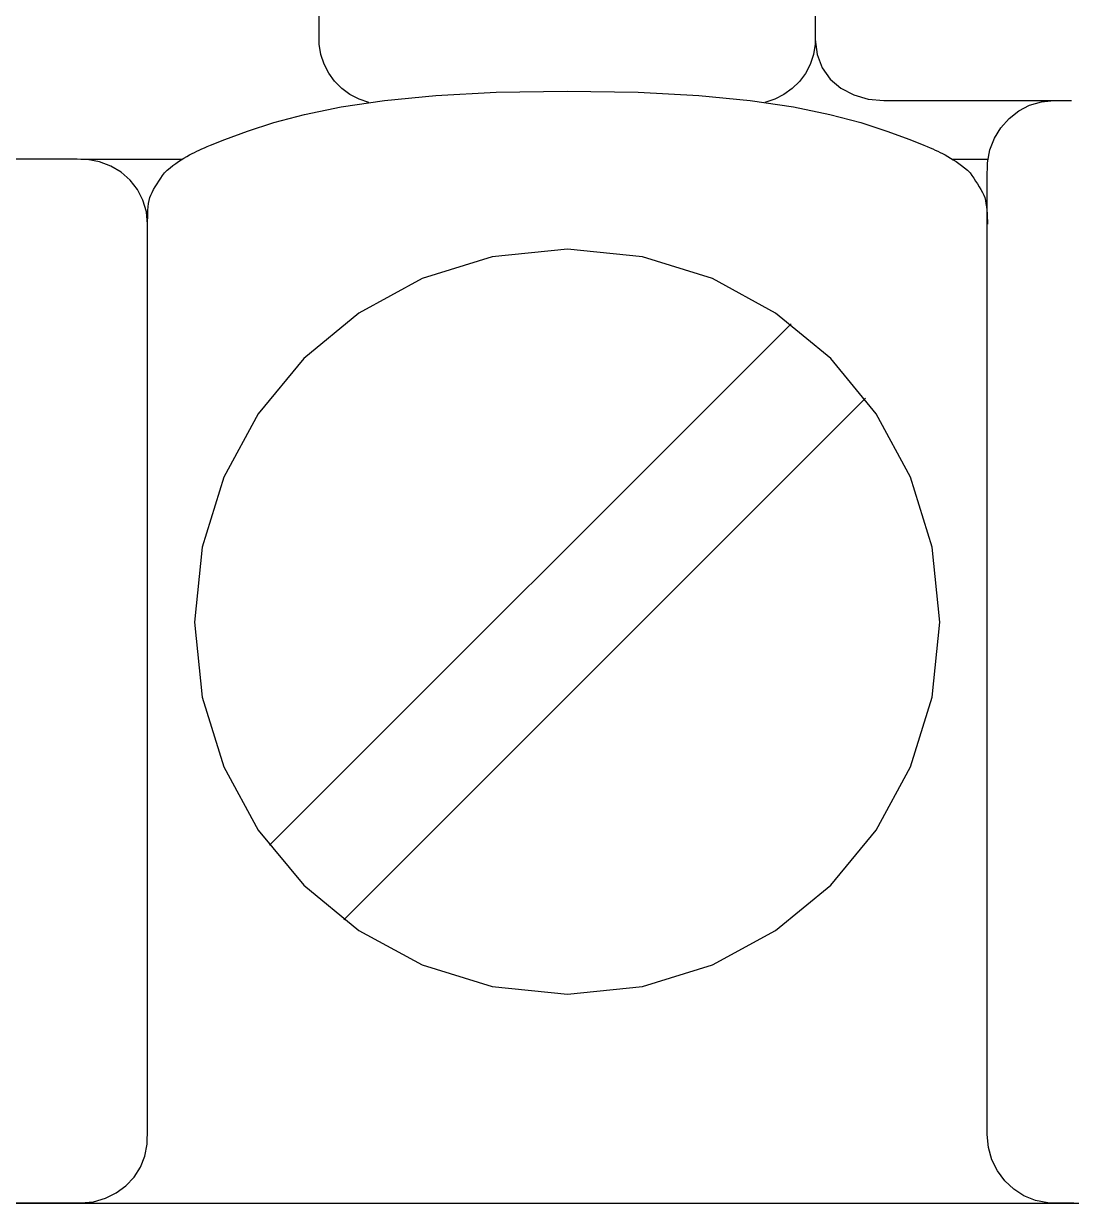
# Model space of a CAD drawing. Extents: x 1 to 47.7, y 0.2 to 35.
# Drawn here: x 31.127 to 31.597, y 10.971 to 11.501 of the extents above; entities that cross this region are included whole.
import ezdxf

# ---------------------------------------------------------------- set-up
doc = ezdxf.new("R2010")
doc.units = 0
doc.header["$MEASUREMENT"] = 0
for name, color, linetype in [('5_1___24__TARGET_LEDS___12', 7, 'CONTINUOUS'), ('6_1__EMPTY_IO_BOARD_POSITI', 7, 'CONTINUOUS'), ('6_2___8__INDEPENDENT_INPUT', 7, 'CONTINUOUS'), ('6_3___8__OPTOISO_INDEPENDE', 7, 'CONTINUOUS'), ('6_4___24__OPTOISO_INDEPEND', 7, 'CONTINUOUS'), ('6_5___8__INDEPENDENT_INPUT', 7, 'CONTINUOUS'), ('6_6___8__INDEPENDENT_INPUT', 7, 'CONTINUOUS'), ('6_7___8__OPTOISO_INDEPENDE', 7, 'CONTINUOUS'), ('6_8___8__OPTOISO_INDEPENDE', 7, 'CONTINUOUS')]:
    doc.layers.add(name, color=color, linetype=linetype)

msp = doc.modelspace()

# ---------------------------------------------------------------- linework, layer by layer
at = {"layer": '5_1___24__TARGET_LEDS___12'}
for points in [[(31.28195, 11.46545), (31.27751, 11.46695), (31.27342, 11.46907), (31.26974, 11.47175), (31.26653, 11.47495), (31.26385, 11.47859), (31.26176, 11.48262), (31.26032, 11.48699), (31.2596, 11.49163), (31.25953, 11.49912), (31.25953, 11.53136)], [(31.48238, 11.53136), (31.48238, 11.49912), (31.4823, 11.49161), (31.48158, 11.48695), (31.48013, 11.48257), (31.47802, 11.47853), (31.47531, 11.47488), (31.47206, 11.4717), (31.46834, 11.46902), (31.46421, 11.46692), (31.45973, 11.46545)], [(31.48238, 11.4937), (31.48319, 11.48694), (31.48552, 11.48099), (31.48916, 11.47593), (31.49394, 11.47186), (31.49967, 11.46884), (31.50617, 11.46697), (31.51325, 11.46633), (31.51749, 11.46633), (31.52841, 11.46633), (31.54334, 11.46633), (31.55961, 11.46633), (31.57454, 11.46633), (31.58546, 11.46633), (31.58969, 11.46633)], [(31.18253, 11.41079), (31.18254, 11.41229), (31.18256, 11.41385), (31.18261, 11.41546), (31.18269, 11.41706), (31.18281, 11.41862), (31.18298, 11.4201), (31.18321, 11.42147), (31.1835, 11.4227), (31.18392, 11.42384), (31.18452, 11.42508), (31.18521, 11.42634), (31.18596, 11.4276), (31.18677, 11.42887), (31.18761, 11.43014), (31.18845, 11.43141), (31.18928, 11.43267), (31.19007, 11.43392), (31.1913, 11.43508), (31.19261, 11.43614), (31.19389, 11.43713), (31.19515, 11.43806), (31.19639, 11.43893), (31.19762, 11.43974), (31.19885, 11.44049), (31.20008, 11.4412), (31.20132, 11.44187), (31.20249, 11.44248), (31.20358, 11.44305), (31.20464, 11.44357), (31.2057, 11.44408), (31.20681, 11.44459), (31.20801, 11.44512), (31.20934, 11.44568), (31.21084, 11.4463), (31.21715, 11.44878), (31.22743, 11.45259), (31.23922, 11.45641), (31.25304, 11.46008), (31.26942, 11.46343), (31.28888, 11.46632), (31.31195, 11.46858), (31.33915, 11.47005), (31.37101, 11.47057), (31.40287, 11.47005), (31.43007, 11.46858), (31.45314, 11.46632), (31.47259, 11.46343), (31.48897, 11.46008), (31.50279, 11.45641), (31.51457, 11.45259), (31.52485, 11.44878), (31.53117, 11.4463), (31.53267, 11.44568), (31.534, 11.44512), (31.53519, 11.44459), (31.5363, 11.44408), (31.53737, 11.44357), (31.53843, 11.44305), (31.53952, 11.44248), (31.54069, 11.44187), (31.54192, 11.4412), (31.54315, 11.44049), (31.54438, 11.43974), (31.54562, 11.43893), (31.54686, 11.43806), (31.54812, 11.43713), (31.5494, 11.43614), (31.55071, 11.43508), (31.55194, 11.43392), (31.55273, 11.43267), (31.55356, 11.43141), (31.5544, 11.43014), (31.55524, 11.42887), (31.55604, 11.4276), (31.5568, 11.42634), (31.55749, 11.42508), (31.55808, 11.42384), (31.55851, 11.4227), (31.55882, 11.42147), (31.55907, 11.4201), (31.55928, 11.41862), (31.55944, 11.41706), (31.55955, 11.41546), (31.55963, 11.41385), (31.55968, 11.41229), (31.55969, 11.41079)], [(31.5985, 10.9711), (31.5964, 10.9711), (31.59423, 10.9711), (31.59225, 10.9711), (31.59069, 10.9711), (31.58979, 10.9711), (31.58678, 10.97124), (31.58124, 10.97234), (31.57612, 10.97442), (31.57151, 10.9774), (31.56751, 10.98116), (31.56423, 10.9856), (31.56176, 10.99062), (31.56021, 10.99613), (31.55966, 11.002), (31.55966, 11.01859), (31.55966, 11.0627), (31.55966, 11.12586), (31.55966, 11.19962), (31.55966, 11.27549), (31.55966, 11.345), (31.55966, 11.3997), (31.55966, 11.43111), (31.5598, 11.43841), (31.56086, 11.44411), (31.56289, 11.44938), (31.56578, 11.45413), (31.56943, 11.45825), (31.57375, 11.46163), (31.57862, 11.46417), (31.58396, 11.46577), (31.58967, 11.46633), (31.59014, 11.46633), (31.5914, 11.46633), (31.5932, 11.46633), (31.59531, 11.46633), (31.59747, 11.46633)], [(31.106, 10.97128), (31.12974, 10.97128), (31.14631, 10.97128), (31.15254, 10.97128), (31.15824, 10.97181), (31.16358, 10.97332), (31.16846, 10.97573), (31.17277, 10.97893), (31.17642, 10.98282), (31.17931, 10.98731), (31.18134, 10.99231), (31.1824, 10.9977), (31.18253, 11.00461), (31.18253, 11.03434), (31.18253, 11.08611), (31.18253, 11.15192), (31.18253, 11.22373), (31.18253, 11.29354), (31.18253, 11.35333), (31.18253, 11.39509), (31.18253, 11.41079), (31.18199, 11.41635), (31.18044, 11.42156), (31.17797, 11.42631), (31.17468, 11.43052), (31.17069, 11.43408), (31.16608, 11.43689), (31.16096, 11.43886), (31.15543, 11.4399), (31.15092, 11.44003), (31.13912, 11.44003), (31.11857, 11.44003)], [(31.15254, 11.44003), (31.19809, 11.44003)], [(31.5439, 11.44003), (31.55969, 11.44003)], [(31.23723, 11.13184), (31.4715, 11.36611)], [(31.27066, 11.09842), (31.50492, 11.33269)], [(31.11943, 10.9711), (31.21854, 10.9711), (31.31096, 10.9711), (31.39627, 10.9711), (31.4361, 10.9711), (31.47399, 10.9711), (31.50988, 10.9711), (31.54371, 10.9711), (31.57542, 10.9711), (31.60496, 10.9711)]]:
    msp.add_lwpolyline(points, dxfattribs=at)
msp.add_lwpolyline([(31.20365, 11.23208), (31.20705, 11.19839), (31.2168, 11.16703), (31.23224, 11.13865), (31.25268, 11.11392), (31.27745, 11.09353), (31.30589, 11.07813), (31.33733, 11.0684), (31.37108, 11.065), (31.40478, 11.0684), (31.43617, 11.07813), (31.46458, 11.09353), (31.48934, 11.11392), (31.50977, 11.13865), (31.52519, 11.16703), (31.53494, 11.19839), (31.53834, 11.23208), (31.53494, 11.26578), (31.52519, 11.2972), (31.50977, 11.32564), (31.48934, 11.35043), (31.46458, 11.37089), (31.43617, 11.38635), (31.40478, 11.39612), (31.37108, 11.39953), (31.33733, 11.39612), (31.30589, 11.38635), (31.27745, 11.37089), (31.25268, 11.35043), (31.23224, 11.32564), (31.2168, 11.2972), (31.20705, 11.26578)], close=True, dxfattribs=at)
at = {"layer": '6_1__EMPTY_IO_BOARD_POSITI'}
msp.add_lwpolyline([(31.59913, 10.97103), (31.55649, 10.97103), (31.50964, 10.97103), (31.45875, 10.97103), (31.40397, 10.97103), (31.34545, 10.97103), (31.28335, 10.97103), (31.21782, 10.97103), (31.149, 10.97103), (31.07706, 10.97103)], dxfattribs=at)
at = {"layer": '6_2___8__INDEPENDENT_INPUT'}
for points in [[(31.28195, 11.46545), (31.27751, 11.46695), (31.27342, 11.46907), (31.26974, 11.47175), (31.26653, 11.47495), (31.26385, 11.47859), (31.26176, 11.48262), (31.26032, 11.48699), (31.2596, 11.49163), (31.25953, 11.49912), (31.25953, 11.53136)], [(31.48238, 11.53136), (31.48238, 11.49912), (31.4823, 11.49161), (31.48158, 11.48695), (31.48013, 11.48257), (31.47802, 11.47853), (31.47531, 11.47488), (31.47206, 11.4717), (31.46834, 11.46902), (31.46421, 11.46692), (31.45973, 11.46545)], [(31.48238, 11.4937), (31.48319, 11.48694), (31.48552, 11.48099), (31.48916, 11.47593), (31.49394, 11.47186), (31.49967, 11.46884), (31.50617, 11.46697), (31.51325, 11.46633), (31.51749, 11.46633), (31.52841, 11.46633), (31.54334, 11.46633), (31.55961, 11.46633), (31.57454, 11.46633), (31.58546, 11.46633), (31.58969, 11.46633)], [(31.18253, 11.41079), (31.18254, 11.41229), (31.18256, 11.41385), (31.18261, 11.41546), (31.18269, 11.41706), (31.18281, 11.41862), (31.18298, 11.4201), (31.18321, 11.42147), (31.1835, 11.4227), (31.18392, 11.42384), (31.18452, 11.42508), (31.18521, 11.42634), (31.18596, 11.4276), (31.18677, 11.42887), (31.18761, 11.43014), (31.18845, 11.43141), (31.18928, 11.43267), (31.19007, 11.43392), (31.1913, 11.43508), (31.19261, 11.43614), (31.19389, 11.43713), (31.19515, 11.43806), (31.19639, 11.43893), (31.19762, 11.43974), (31.19885, 11.44049), (31.20008, 11.4412), (31.20132, 11.44187), (31.20249, 11.44248), (31.20358, 11.44305), (31.20464, 11.44357), (31.2057, 11.44408), (31.20681, 11.44459), (31.20801, 11.44512), (31.20934, 11.44568), (31.21084, 11.4463), (31.21715, 11.44878), (31.22743, 11.45259), (31.23922, 11.45641), (31.25304, 11.46008), (31.26942, 11.46343), (31.28888, 11.46632), (31.31195, 11.46858), (31.33915, 11.47005), (31.37101, 11.47057), (31.40287, 11.47005), (31.43007, 11.46858), (31.45314, 11.46632), (31.47259, 11.46343), (31.48897, 11.46008), (31.50279, 11.45641), (31.51457, 11.45259), (31.52485, 11.44878), (31.53117, 11.4463), (31.53267, 11.44568), (31.534, 11.44512), (31.53519, 11.44459), (31.5363, 11.44408), (31.53737, 11.44357), (31.53843, 11.44305), (31.53952, 11.44248), (31.54069, 11.44187), (31.54192, 11.4412), (31.54315, 11.44049), (31.54438, 11.43974), (31.54562, 11.43893), (31.54686, 11.43806), (31.54812, 11.43713), (31.5494, 11.43614), (31.55071, 11.43508), (31.55194, 11.43392), (31.55273, 11.43267), (31.55356, 11.43141), (31.5544, 11.43014), (31.55524, 11.42887), (31.55604, 11.4276), (31.5568, 11.42634), (31.55749, 11.42508), (31.55808, 11.42384), (31.55851, 11.4227), (31.55882, 11.42147), (31.55907, 11.4201), (31.55928, 11.41862), (31.55944, 11.41706), (31.55955, 11.41546), (31.55963, 11.41385), (31.55968, 11.41229), (31.55969, 11.41079)], [(31.5985, 10.9711), (31.5964, 10.9711), (31.59423, 10.9711), (31.59225, 10.9711), (31.59069, 10.9711), (31.58979, 10.9711), (31.58678, 10.97124), (31.58124, 10.97234), (31.57612, 10.97442), (31.57151, 10.9774), (31.56751, 10.98116), (31.56423, 10.9856), (31.56176, 10.99062), (31.56021, 10.99613), (31.55966, 11.002), (31.55966, 11.01859), (31.55966, 11.0627), (31.55966, 11.12586), (31.55966, 11.19962), (31.55966, 11.27549), (31.55966, 11.345), (31.55966, 11.3997), (31.55966, 11.43111), (31.5598, 11.43841), (31.56086, 11.44411), (31.56289, 11.44938), (31.56578, 11.45413), (31.56943, 11.45825), (31.57375, 11.46163), (31.57862, 11.46417), (31.58396, 11.46577), (31.58967, 11.46633), (31.59014, 11.46633), (31.5914, 11.46633), (31.5932, 11.46633), (31.59531, 11.46633), (31.59747, 11.46633)], [(31.106, 10.97128), (31.12974, 10.97128), (31.14631, 10.97128), (31.15254, 10.97128), (31.15824, 10.97181), (31.16358, 10.97332), (31.16846, 10.97573), (31.17277, 10.97893), (31.17642, 10.98282), (31.17931, 10.98731), (31.18134, 10.99231), (31.1824, 10.9977), (31.18253, 11.00461), (31.18253, 11.03434), (31.18253, 11.08611), (31.18253, 11.15192), (31.18253, 11.22373), (31.18253, 11.29354), (31.18253, 11.35333), (31.18253, 11.39509), (31.18253, 11.41079), (31.18199, 11.41635), (31.18044, 11.42156), (31.17797, 11.42631), (31.17468, 11.43052), (31.17069, 11.43408), (31.16608, 11.43689), (31.16096, 11.43886), (31.15543, 11.4399), (31.15092, 11.44003), (31.13912, 11.44003), (31.11857, 11.44003)], [(31.15254, 11.44003), (31.19809, 11.44003)], [(31.5439, 11.44003), (31.55969, 11.44003)], [(31.23723, 11.13184), (31.4715, 11.36611)], [(31.27066, 11.09842), (31.50492, 11.33269)], [(31.11943, 10.9711), (31.21854, 10.9711), (31.31096, 10.9711), (31.39627, 10.9711), (31.4361, 10.9711), (31.47399, 10.9711), (31.50988, 10.9711), (31.54371, 10.9711), (31.57542, 10.9711), (31.60496, 10.9711)]]:
    msp.add_lwpolyline(points, dxfattribs=at)
msp.add_lwpolyline([(31.20365, 11.23208), (31.20705, 11.19839), (31.2168, 11.16703), (31.23224, 11.13865), (31.25268, 11.11392), (31.27745, 11.09353), (31.30589, 11.07813), (31.33733, 11.0684), (31.37108, 11.065), (31.40478, 11.0684), (31.43617, 11.07813), (31.46458, 11.09353), (31.48934, 11.11392), (31.50977, 11.13865), (31.52519, 11.16703), (31.53494, 11.19839), (31.53834, 11.23208), (31.53494, 11.26578), (31.52519, 11.2972), (31.50977, 11.32564), (31.48934, 11.35043), (31.46458, 11.37089), (31.43617, 11.38635), (31.40478, 11.39612), (31.37108, 11.39953), (31.33733, 11.39612), (31.30589, 11.38635), (31.27745, 11.37089), (31.25268, 11.35043), (31.23224, 11.32564), (31.2168, 11.2972), (31.20705, 11.26578)], close=True, dxfattribs=at)
at = {"layer": '6_3___8__OPTOISO_INDEPENDE'}
for points in [[(31.28195, 11.46545), (31.27751, 11.46695), (31.27342, 11.46907), (31.26974, 11.47175), (31.26653, 11.47495), (31.26385, 11.47859), (31.26176, 11.48262), (31.26032, 11.48699), (31.2596, 11.49163), (31.25953, 11.49912), (31.25953, 11.53136)], [(31.48238, 11.53136), (31.48238, 11.49912), (31.4823, 11.49161), (31.48158, 11.48695), (31.48013, 11.48257), (31.47802, 11.47853), (31.47531, 11.47488), (31.47206, 11.4717), (31.46834, 11.46902), (31.46421, 11.46692), (31.45973, 11.46545)], [(31.48238, 11.4937), (31.48319, 11.48694), (31.48552, 11.48099), (31.48916, 11.47593), (31.49394, 11.47186), (31.49967, 11.46884), (31.50617, 11.46697), (31.51325, 11.46633), (31.51749, 11.46633), (31.52841, 11.46633), (31.54334, 11.46633), (31.55961, 11.46633), (31.57454, 11.46633), (31.58546, 11.46633), (31.58969, 11.46633)], [(31.18253, 11.41079), (31.18254, 11.41229), (31.18256, 11.41385), (31.18261, 11.41546), (31.18269, 11.41706), (31.18281, 11.41862), (31.18298, 11.4201), (31.18321, 11.42147), (31.1835, 11.4227), (31.18392, 11.42384), (31.18452, 11.42508), (31.18521, 11.42634), (31.18596, 11.4276), (31.18677, 11.42887), (31.18761, 11.43014), (31.18845, 11.43141), (31.18928, 11.43267), (31.19007, 11.43392), (31.1913, 11.43508), (31.19261, 11.43614), (31.19389, 11.43713), (31.19515, 11.43806), (31.19639, 11.43893), (31.19762, 11.43974), (31.19885, 11.44049), (31.20008, 11.4412), (31.20132, 11.44187), (31.20249, 11.44248), (31.20358, 11.44305), (31.20464, 11.44357), (31.2057, 11.44408), (31.20681, 11.44459), (31.20801, 11.44512), (31.20934, 11.44568), (31.21084, 11.4463), (31.21715, 11.44878), (31.22743, 11.45259), (31.23922, 11.45641), (31.25304, 11.46008), (31.26942, 11.46343), (31.28888, 11.46632), (31.31195, 11.46858), (31.33915, 11.47005), (31.37101, 11.47057), (31.40287, 11.47005), (31.43007, 11.46858), (31.45314, 11.46632), (31.47259, 11.46343), (31.48897, 11.46008), (31.50279, 11.45641), (31.51457, 11.45259), (31.52485, 11.44878), (31.53117, 11.4463), (31.53267, 11.44568), (31.534, 11.44512), (31.53519, 11.44459), (31.5363, 11.44408), (31.53737, 11.44357), (31.53843, 11.44305), (31.53952, 11.44248), (31.54069, 11.44187), (31.54192, 11.4412), (31.54315, 11.44049), (31.54438, 11.43974), (31.54562, 11.43893), (31.54686, 11.43806), (31.54812, 11.43713), (31.5494, 11.43614), (31.55071, 11.43508), (31.55194, 11.43392), (31.55273, 11.43267), (31.55356, 11.43141), (31.5544, 11.43014), (31.55524, 11.42887), (31.55604, 11.4276), (31.5568, 11.42634), (31.55749, 11.42508), (31.55808, 11.42384), (31.55851, 11.4227), (31.55882, 11.42147), (31.55907, 11.4201), (31.55928, 11.41862), (31.55944, 11.41706), (31.55955, 11.41546), (31.55963, 11.41385), (31.55968, 11.41229), (31.55969, 11.41079)], [(31.5985, 10.9711), (31.5964, 10.9711), (31.59423, 10.9711), (31.59225, 10.9711), (31.59069, 10.9711), (31.58979, 10.9711), (31.58678, 10.97124), (31.58124, 10.97234), (31.57612, 10.97442), (31.57151, 10.9774), (31.56751, 10.98116), (31.56423, 10.9856), (31.56176, 10.99062), (31.56021, 10.99613), (31.55966, 11.002), (31.55966, 11.01859), (31.55966, 11.0627), (31.55966, 11.12586), (31.55966, 11.19962), (31.55966, 11.27549), (31.55966, 11.345), (31.55966, 11.3997), (31.55966, 11.43111), (31.5598, 11.43841), (31.56086, 11.44411), (31.56289, 11.44938), (31.56578, 11.45413), (31.56943, 11.45825), (31.57375, 11.46163), (31.57862, 11.46417), (31.58396, 11.46577), (31.58967, 11.46633), (31.59014, 11.46633), (31.5914, 11.46633), (31.5932, 11.46633), (31.59531, 11.46633), (31.59747, 11.46633)], [(31.106, 10.97128), (31.12974, 10.97128), (31.14631, 10.97128), (31.15254, 10.97128), (31.15824, 10.97181), (31.16358, 10.97332), (31.16846, 10.97573), (31.17277, 10.97893), (31.17642, 10.98282), (31.17931, 10.98731), (31.18134, 10.99231), (31.1824, 10.9977), (31.18253, 11.00461), (31.18253, 11.03434), (31.18253, 11.08611), (31.18253, 11.15192), (31.18253, 11.22373), (31.18253, 11.29354), (31.18253, 11.35333), (31.18253, 11.39509), (31.18253, 11.41079), (31.18199, 11.41635), (31.18044, 11.42156), (31.17797, 11.42631), (31.17468, 11.43052), (31.17069, 11.43408), (31.16608, 11.43689), (31.16096, 11.43886), (31.15543, 11.4399), (31.15092, 11.44003), (31.13912, 11.44003), (31.11857, 11.44003)], [(31.15254, 11.44003), (31.19809, 11.44003)], [(31.5439, 11.44003), (31.55969, 11.44003)], [(31.23723, 11.13184), (31.4715, 11.36611)], [(31.27066, 11.09842), (31.50492, 11.33269)], [(31.11943, 10.9711), (31.21854, 10.9711), (31.31096, 10.9711), (31.39627, 10.9711), (31.4361, 10.9711), (31.47399, 10.9711), (31.50988, 10.9711), (31.54371, 10.9711), (31.57542, 10.9711), (31.60496, 10.9711)]]:
    msp.add_lwpolyline(points, dxfattribs=at)
msp.add_lwpolyline([(31.20365, 11.23208), (31.20705, 11.19839), (31.2168, 11.16703), (31.23224, 11.13865), (31.25268, 11.11392), (31.27745, 11.09353), (31.30589, 11.07813), (31.33733, 11.0684), (31.37108, 11.065), (31.40478, 11.0684), (31.43617, 11.07813), (31.46458, 11.09353), (31.48934, 11.11392), (31.50977, 11.13865), (31.52519, 11.16703), (31.53494, 11.19839), (31.53834, 11.23208), (31.53494, 11.26578), (31.52519, 11.2972), (31.50977, 11.32564), (31.48934, 11.35043), (31.46458, 11.37089), (31.43617, 11.38635), (31.40478, 11.39612), (31.37108, 11.39953), (31.33733, 11.39612), (31.30589, 11.38635), (31.27745, 11.37089), (31.25268, 11.35043), (31.23224, 11.32564), (31.2168, 11.2972), (31.20705, 11.26578)], close=True, dxfattribs=at)
at = {"layer": '6_4___24__OPTOISO_INDEPEND'}
for points in [[(31.28195, 11.46545), (31.27751, 11.46695), (31.27342, 11.46907), (31.26974, 11.47175), (31.26653, 11.47495), (31.26385, 11.47859), (31.26176, 11.48262), (31.26032, 11.48699), (31.2596, 11.49163), (31.25953, 11.49912), (31.25953, 11.53136)], [(31.48238, 11.53136), (31.48238, 11.49912), (31.4823, 11.49161), (31.48158, 11.48695), (31.48013, 11.48257), (31.47802, 11.47853), (31.47531, 11.47488), (31.47206, 11.4717), (31.46834, 11.46902), (31.46421, 11.46692), (31.45973, 11.46545)], [(31.48238, 11.4937), (31.48319, 11.48694), (31.48552, 11.48099), (31.48916, 11.47593), (31.49394, 11.47186), (31.49967, 11.46884), (31.50617, 11.46697), (31.51325, 11.46633), (31.51749, 11.46633), (31.52841, 11.46633), (31.54334, 11.46633), (31.55961, 11.46633), (31.57454, 11.46633), (31.58546, 11.46633), (31.58969, 11.46633)], [(31.18253, 11.41079), (31.18254, 11.41229), (31.18256, 11.41385), (31.18261, 11.41546), (31.18269, 11.41706), (31.18281, 11.41862), (31.18298, 11.4201), (31.18321, 11.42147), (31.1835, 11.4227), (31.18392, 11.42384), (31.18452, 11.42508), (31.18521, 11.42634), (31.18596, 11.4276), (31.18677, 11.42887), (31.18761, 11.43014), (31.18845, 11.43141), (31.18928, 11.43267), (31.19007, 11.43392), (31.1913, 11.43508), (31.19261, 11.43614), (31.19389, 11.43713), (31.19515, 11.43806), (31.19639, 11.43893), (31.19762, 11.43974), (31.19885, 11.44049), (31.20008, 11.4412), (31.20132, 11.44187), (31.20249, 11.44248), (31.20358, 11.44305), (31.20464, 11.44357), (31.2057, 11.44408), (31.20681, 11.44459), (31.20801, 11.44512), (31.20934, 11.44568), (31.21084, 11.4463), (31.21715, 11.44878), (31.22743, 11.45259), (31.23922, 11.45641), (31.25304, 11.46008), (31.26942, 11.46343), (31.28888, 11.46632), (31.31195, 11.46858), (31.33915, 11.47005), (31.37101, 11.47057), (31.40287, 11.47005), (31.43007, 11.46858), (31.45314, 11.46632), (31.47259, 11.46343), (31.48897, 11.46008), (31.50279, 11.45641), (31.51457, 11.45259), (31.52485, 11.44878), (31.53117, 11.4463), (31.53267, 11.44568), (31.534, 11.44512), (31.53519, 11.44459), (31.5363, 11.44408), (31.53737, 11.44357), (31.53843, 11.44305), (31.53952, 11.44248), (31.54069, 11.44187), (31.54192, 11.4412), (31.54315, 11.44049), (31.54438, 11.43974), (31.54562, 11.43893), (31.54686, 11.43806), (31.54812, 11.43713), (31.5494, 11.43614), (31.55071, 11.43508), (31.55194, 11.43392), (31.55273, 11.43267), (31.55356, 11.43141), (31.5544, 11.43014), (31.55524, 11.42887), (31.55604, 11.4276), (31.5568, 11.42634), (31.55749, 11.42508), (31.55808, 11.42384), (31.55851, 11.4227), (31.55882, 11.42147), (31.55907, 11.4201), (31.55928, 11.41862), (31.55944, 11.41706), (31.55955, 11.41546), (31.55963, 11.41385), (31.55968, 11.41229), (31.55969, 11.41079)], [(31.5985, 10.9711), (31.5964, 10.9711), (31.59423, 10.9711), (31.59225, 10.9711), (31.59069, 10.9711), (31.58979, 10.9711), (31.58678, 10.97124), (31.58124, 10.97234), (31.57612, 10.97442), (31.57151, 10.9774), (31.56751, 10.98116), (31.56423, 10.9856), (31.56176, 10.99062), (31.56021, 10.99613), (31.55966, 11.002), (31.55966, 11.01859), (31.55966, 11.0627), (31.55966, 11.12586), (31.55966, 11.19962), (31.55966, 11.27549), (31.55966, 11.345), (31.55966, 11.3997), (31.55966, 11.43111), (31.5598, 11.43841), (31.56086, 11.44411), (31.56289, 11.44938), (31.56578, 11.45413), (31.56943, 11.45825), (31.57375, 11.46163), (31.57862, 11.46417), (31.58396, 11.46577), (31.58967, 11.46633), (31.59014, 11.46633), (31.5914, 11.46633), (31.5932, 11.46633), (31.59531, 11.46633), (31.59747, 11.46633)], [(31.106, 10.97128), (31.12974, 10.97128), (31.14631, 10.97128), (31.15254, 10.97128), (31.15824, 10.97181), (31.16358, 10.97332), (31.16846, 10.97573), (31.17277, 10.97893), (31.17642, 10.98282), (31.17931, 10.98731), (31.18134, 10.99231), (31.1824, 10.9977), (31.18253, 11.00461), (31.18253, 11.03434), (31.18253, 11.08611), (31.18253, 11.15192), (31.18253, 11.22373), (31.18253, 11.29354), (31.18253, 11.35333), (31.18253, 11.39509), (31.18253, 11.41079), (31.18199, 11.41635), (31.18044, 11.42156), (31.17797, 11.42631), (31.17468, 11.43052), (31.17069, 11.43408), (31.16608, 11.43689), (31.16096, 11.43886), (31.15543, 11.4399), (31.15092, 11.44003), (31.13912, 11.44003), (31.11857, 11.44003)], [(31.15254, 11.44003), (31.19809, 11.44003)], [(31.5439, 11.44003), (31.55969, 11.44003)], [(31.23723, 11.13184), (31.4715, 11.36611)], [(31.27066, 11.09842), (31.50492, 11.33269)], [(31.11943, 10.9711), (31.21854, 10.9711), (31.31096, 10.9711), (31.39627, 10.9711), (31.4361, 10.9711), (31.47399, 10.9711), (31.50988, 10.9711), (31.54371, 10.9711), (31.57542, 10.9711), (31.60496, 10.9711)]]:
    msp.add_lwpolyline(points, dxfattribs=at)
msp.add_lwpolyline([(31.20365, 11.23208), (31.20705, 11.19839), (31.2168, 11.16703), (31.23224, 11.13865), (31.25268, 11.11392), (31.27745, 11.09353), (31.30589, 11.07813), (31.33733, 11.0684), (31.37108, 11.065), (31.40478, 11.0684), (31.43617, 11.07813), (31.46458, 11.09353), (31.48934, 11.11392), (31.50977, 11.13865), (31.52519, 11.16703), (31.53494, 11.19839), (31.53834, 11.23208), (31.53494, 11.26578), (31.52519, 11.2972), (31.50977, 11.32564), (31.48934, 11.35043), (31.46458, 11.37089), (31.43617, 11.38635), (31.40478, 11.39612), (31.37108, 11.39953), (31.33733, 11.39612), (31.30589, 11.38635), (31.27745, 11.37089), (31.25268, 11.35043), (31.23224, 11.32564), (31.2168, 11.2972), (31.20705, 11.26578)], close=True, dxfattribs=at)
at = {"layer": '6_5___8__INDEPENDENT_INPUT'}
for points in [[(31.28195, 11.46545), (31.27751, 11.46695), (31.27342, 11.46907), (31.26974, 11.47175), (31.26653, 11.47495), (31.26385, 11.47859), (31.26176, 11.48262), (31.26032, 11.48699), (31.2596, 11.49163), (31.25953, 11.49912), (31.25953, 11.53136)], [(31.48238, 11.53136), (31.48238, 11.49912), (31.4823, 11.49161), (31.48158, 11.48695), (31.48013, 11.48257), (31.47802, 11.47853), (31.47531, 11.47488), (31.47206, 11.4717), (31.46834, 11.46902), (31.46421, 11.46692), (31.45973, 11.46545)], [(31.48238, 11.4937), (31.48319, 11.48694), (31.48552, 11.48099), (31.48916, 11.47593), (31.49394, 11.47186), (31.49967, 11.46884), (31.50617, 11.46697), (31.51325, 11.46633), (31.51749, 11.46633), (31.52841, 11.46633), (31.54334, 11.46633), (31.55961, 11.46633), (31.57454, 11.46633), (31.58546, 11.46633), (31.58969, 11.46633)], [(31.18253, 11.41079), (31.18254, 11.41229), (31.18256, 11.41385), (31.18261, 11.41546), (31.18269, 11.41706), (31.18281, 11.41862), (31.18298, 11.4201), (31.18321, 11.42147), (31.1835, 11.4227), (31.18392, 11.42384), (31.18452, 11.42508), (31.18521, 11.42634), (31.18596, 11.4276), (31.18677, 11.42887), (31.18761, 11.43014), (31.18845, 11.43141), (31.18928, 11.43267), (31.19007, 11.43392), (31.1913, 11.43508), (31.19261, 11.43614), (31.19389, 11.43713), (31.19515, 11.43806), (31.19639, 11.43893), (31.19762, 11.43974), (31.19885, 11.44049), (31.20008, 11.4412), (31.20132, 11.44187), (31.20249, 11.44248), (31.20358, 11.44305), (31.20464, 11.44357), (31.2057, 11.44408), (31.20681, 11.44459), (31.20801, 11.44512), (31.20934, 11.44568), (31.21084, 11.4463), (31.21715, 11.44878), (31.22743, 11.45259), (31.23922, 11.45641), (31.25304, 11.46008), (31.26942, 11.46343), (31.28888, 11.46632), (31.31195, 11.46858), (31.33915, 11.47005), (31.37101, 11.47057), (31.40287, 11.47005), (31.43007, 11.46858), (31.45314, 11.46632), (31.47259, 11.46343), (31.48897, 11.46008), (31.50279, 11.45641), (31.51457, 11.45259), (31.52485, 11.44878), (31.53117, 11.4463), (31.53267, 11.44568), (31.534, 11.44512), (31.53519, 11.44459), (31.5363, 11.44408), (31.53737, 11.44357), (31.53843, 11.44305), (31.53952, 11.44248), (31.54069, 11.44187), (31.54192, 11.4412), (31.54315, 11.44049), (31.54438, 11.43974), (31.54562, 11.43893), (31.54686, 11.43806), (31.54812, 11.43713), (31.5494, 11.43614), (31.55071, 11.43508), (31.55194, 11.43392), (31.55273, 11.43267), (31.55356, 11.43141), (31.5544, 11.43014), (31.55524, 11.42887), (31.55604, 11.4276), (31.5568, 11.42634), (31.55749, 11.42508), (31.55808, 11.42384), (31.55851, 11.4227), (31.55882, 11.42147), (31.55907, 11.4201), (31.55928, 11.41862), (31.55944, 11.41706), (31.55955, 11.41546), (31.55963, 11.41385), (31.55968, 11.41229), (31.55969, 11.41079)], [(31.5985, 10.9711), (31.5964, 10.9711), (31.59423, 10.9711), (31.59225, 10.9711), (31.59069, 10.9711), (31.58979, 10.9711), (31.58678, 10.97124), (31.58124, 10.97234), (31.57612, 10.97442), (31.57151, 10.9774), (31.56751, 10.98116), (31.56423, 10.9856), (31.56176, 10.99062), (31.56021, 10.99613), (31.55966, 11.002), (31.55966, 11.01859), (31.55966, 11.0627), (31.55966, 11.12586), (31.55966, 11.19962), (31.55966, 11.27549), (31.55966, 11.345), (31.55966, 11.3997), (31.55966, 11.43111), (31.5598, 11.43841), (31.56086, 11.44411), (31.56289, 11.44938), (31.56578, 11.45413), (31.56943, 11.45825), (31.57375, 11.46163), (31.57862, 11.46417), (31.58396, 11.46577), (31.58967, 11.46633), (31.59014, 11.46633), (31.5914, 11.46633), (31.5932, 11.46633), (31.59531, 11.46633), (31.59747, 11.46633)], [(31.106, 10.97128), (31.12974, 10.97128), (31.14631, 10.97128), (31.15254, 10.97128), (31.15824, 10.97181), (31.16358, 10.97332), (31.16846, 10.97573), (31.17277, 10.97893), (31.17642, 10.98282), (31.17931, 10.98731), (31.18134, 10.99231), (31.1824, 10.9977), (31.18253, 11.00461), (31.18253, 11.03434), (31.18253, 11.08611), (31.18253, 11.15192), (31.18253, 11.22373), (31.18253, 11.29354), (31.18253, 11.35333), (31.18253, 11.39509), (31.18253, 11.41079), (31.18199, 11.41635), (31.18044, 11.42156), (31.17797, 11.42631), (31.17468, 11.43052), (31.17069, 11.43408), (31.16608, 11.43689), (31.16096, 11.43886), (31.15543, 11.4399), (31.15092, 11.44003), (31.13912, 11.44003), (31.11857, 11.44003)], [(31.15254, 11.44003), (31.19809, 11.44003)], [(31.5439, 11.44003), (31.55969, 11.44003)], [(31.23723, 11.13184), (31.4715, 11.36611)], [(31.27066, 11.09842), (31.50492, 11.33269)], [(31.11943, 10.9711), (31.21854, 10.9711), (31.31096, 10.9711), (31.39627, 10.9711), (31.4361, 10.9711), (31.47399, 10.9711), (31.50988, 10.9711), (31.54371, 10.9711), (31.57542, 10.9711), (31.60496, 10.9711)]]:
    msp.add_lwpolyline(points, dxfattribs=at)
msp.add_lwpolyline([(31.20365, 11.23208), (31.20705, 11.19839), (31.2168, 11.16703), (31.23224, 11.13865), (31.25268, 11.11392), (31.27745, 11.09353), (31.30589, 11.07813), (31.33733, 11.0684), (31.37108, 11.065), (31.40478, 11.0684), (31.43617, 11.07813), (31.46458, 11.09353), (31.48934, 11.11392), (31.50977, 11.13865), (31.52519, 11.16703), (31.53494, 11.19839), (31.53834, 11.23208), (31.53494, 11.26578), (31.52519, 11.2972), (31.50977, 11.32564), (31.48934, 11.35043), (31.46458, 11.37089), (31.43617, 11.38635), (31.40478, 11.39612), (31.37108, 11.39953), (31.33733, 11.39612), (31.30589, 11.38635), (31.27745, 11.37089), (31.25268, 11.35043), (31.23224, 11.32564), (31.2168, 11.2972), (31.20705, 11.26578)], close=True, dxfattribs=at)
at = {"layer": '6_6___8__INDEPENDENT_INPUT'}
for points in [[(31.28195, 11.46545), (31.27751, 11.46695), (31.27342, 11.46907), (31.26974, 11.47175), (31.26653, 11.47495), (31.26385, 11.47859), (31.26176, 11.48262), (31.26032, 11.48699), (31.2596, 11.49163), (31.25953, 11.49912), (31.25953, 11.53136)], [(31.48238, 11.53136), (31.48238, 11.49912), (31.4823, 11.49161), (31.48158, 11.48695), (31.48013, 11.48257), (31.47802, 11.47853), (31.47531, 11.47488), (31.47206, 11.4717), (31.46834, 11.46902), (31.46421, 11.46692), (31.45973, 11.46545)], [(31.48238, 11.4937), (31.48319, 11.48694), (31.48552, 11.48099), (31.48916, 11.47593), (31.49394, 11.47186), (31.49967, 11.46884), (31.50617, 11.46697), (31.51325, 11.46633), (31.51749, 11.46633), (31.52841, 11.46633), (31.54334, 11.46633), (31.55961, 11.46633), (31.57454, 11.46633), (31.58546, 11.46633), (31.58969, 11.46633)], [(31.18253, 11.41079), (31.18254, 11.41229), (31.18256, 11.41385), (31.18261, 11.41546), (31.18269, 11.41706), (31.18281, 11.41862), (31.18298, 11.4201), (31.18321, 11.42147), (31.1835, 11.4227), (31.18392, 11.42384), (31.18452, 11.42508), (31.18521, 11.42634), (31.18596, 11.4276), (31.18677, 11.42887), (31.18761, 11.43014), (31.18845, 11.43141), (31.18928, 11.43267), (31.19007, 11.43392), (31.1913, 11.43508), (31.19261, 11.43614), (31.19389, 11.43713), (31.19515, 11.43806), (31.19639, 11.43893), (31.19762, 11.43974), (31.19885, 11.44049), (31.20008, 11.4412), (31.20132, 11.44187), (31.20249, 11.44248), (31.20358, 11.44305), (31.20464, 11.44357), (31.2057, 11.44408), (31.20681, 11.44459), (31.20801, 11.44512), (31.20934, 11.44568), (31.21084, 11.4463), (31.21715, 11.44878), (31.22743, 11.45259), (31.23922, 11.45641), (31.25304, 11.46008), (31.26942, 11.46343), (31.28888, 11.46632), (31.31195, 11.46858), (31.33915, 11.47005), (31.37101, 11.47057), (31.40287, 11.47005), (31.43007, 11.46858), (31.45314, 11.46632), (31.47259, 11.46343), (31.48897, 11.46008), (31.50279, 11.45641), (31.51457, 11.45259), (31.52485, 11.44878), (31.53117, 11.4463), (31.53267, 11.44568), (31.534, 11.44512), (31.53519, 11.44459), (31.5363, 11.44408), (31.53737, 11.44357), (31.53843, 11.44305), (31.53952, 11.44248), (31.54069, 11.44187), (31.54192, 11.4412), (31.54315, 11.44049), (31.54438, 11.43974), (31.54562, 11.43893), (31.54686, 11.43806), (31.54812, 11.43713), (31.5494, 11.43614), (31.55071, 11.43508), (31.55194, 11.43392), (31.55273, 11.43267), (31.55356, 11.43141), (31.5544, 11.43014), (31.55524, 11.42887), (31.55604, 11.4276), (31.5568, 11.42634), (31.55749, 11.42508), (31.55808, 11.42384), (31.55851, 11.4227), (31.55882, 11.42147), (31.55907, 11.4201), (31.55928, 11.41862), (31.55944, 11.41706), (31.55955, 11.41546), (31.55963, 11.41385), (31.55968, 11.41229), (31.55969, 11.41079)], [(31.5985, 10.9711), (31.5964, 10.9711), (31.59423, 10.9711), (31.59225, 10.9711), (31.59069, 10.9711), (31.58979, 10.9711), (31.58678, 10.97124), (31.58124, 10.97234), (31.57612, 10.97442), (31.57151, 10.9774), (31.56751, 10.98116), (31.56423, 10.9856), (31.56176, 10.99062), (31.56021, 10.99613), (31.55966, 11.002), (31.55966, 11.01859), (31.55966, 11.0627), (31.55966, 11.12586), (31.55966, 11.19962), (31.55966, 11.27549), (31.55966, 11.345), (31.55966, 11.3997), (31.55966, 11.43111), (31.5598, 11.43841), (31.56086, 11.44411), (31.56289, 11.44938), (31.56578, 11.45413), (31.56943, 11.45825), (31.57375, 11.46163), (31.57862, 11.46417), (31.58396, 11.46577), (31.58967, 11.46633), (31.59014, 11.46633), (31.5914, 11.46633), (31.5932, 11.46633), (31.59531, 11.46633), (31.59747, 11.46633)], [(31.106, 10.97128), (31.12974, 10.97128), (31.14631, 10.97128), (31.15254, 10.97128), (31.15824, 10.97181), (31.16358, 10.97332), (31.16846, 10.97573), (31.17277, 10.97893), (31.17642, 10.98282), (31.17931, 10.98731), (31.18134, 10.99231), (31.1824, 10.9977), (31.18253, 11.00461), (31.18253, 11.03434), (31.18253, 11.08611), (31.18253, 11.15192), (31.18253, 11.22373), (31.18253, 11.29354), (31.18253, 11.35333), (31.18253, 11.39509), (31.18253, 11.41079), (31.18199, 11.41635), (31.18044, 11.42156), (31.17797, 11.42631), (31.17468, 11.43052), (31.17069, 11.43408), (31.16608, 11.43689), (31.16096, 11.43886), (31.15543, 11.4399), (31.15092, 11.44003), (31.13912, 11.44003), (31.11857, 11.44003)], [(31.15254, 11.44003), (31.19809, 11.44003)], [(31.5439, 11.44003), (31.55969, 11.44003)], [(31.23723, 11.13184), (31.4715, 11.36611)], [(31.27066, 11.09842), (31.50492, 11.33269)], [(31.11943, 10.9711), (31.21854, 10.9711), (31.31096, 10.9711), (31.39627, 10.9711), (31.4361, 10.9711), (31.47399, 10.9711), (31.50988, 10.9711), (31.54371, 10.9711), (31.57542, 10.9711), (31.60496, 10.9711)]]:
    msp.add_lwpolyline(points, dxfattribs=at)
msp.add_lwpolyline([(31.20365, 11.23208), (31.20705, 11.19839), (31.2168, 11.16703), (31.23224, 11.13865), (31.25268, 11.11392), (31.27745, 11.09353), (31.30589, 11.07813), (31.33733, 11.0684), (31.37108, 11.065), (31.40478, 11.0684), (31.43617, 11.07813), (31.46458, 11.09353), (31.48934, 11.11392), (31.50977, 11.13865), (31.52519, 11.16703), (31.53494, 11.19839), (31.53834, 11.23208), (31.53494, 11.26578), (31.52519, 11.2972), (31.50977, 11.32564), (31.48934, 11.35043), (31.46458, 11.37089), (31.43617, 11.38635), (31.40478, 11.39612), (31.37108, 11.39953), (31.33733, 11.39612), (31.30589, 11.38635), (31.27745, 11.37089), (31.25268, 11.35043), (31.23224, 11.32564), (31.2168, 11.2972), (31.20705, 11.26578)], close=True, dxfattribs=at)
at = {"layer": '6_7___8__OPTOISO_INDEPENDE'}
for points in [[(31.28195, 11.46545), (31.27751, 11.46695), (31.27342, 11.46907), (31.26974, 11.47175), (31.26653, 11.47495), (31.26385, 11.47859), (31.26176, 11.48262), (31.26032, 11.48699), (31.2596, 11.49163), (31.25953, 11.49912), (31.25953, 11.53136)], [(31.48238, 11.53136), (31.48238, 11.49912), (31.4823, 11.49161), (31.48158, 11.48695), (31.48013, 11.48257), (31.47802, 11.47853), (31.47531, 11.47488), (31.47206, 11.4717), (31.46834, 11.46902), (31.46421, 11.46692), (31.45973, 11.46545)], [(31.48238, 11.4937), (31.48319, 11.48694), (31.48552, 11.48099), (31.48916, 11.47593), (31.49394, 11.47186), (31.49967, 11.46884), (31.50617, 11.46697), (31.51325, 11.46633), (31.51749, 11.46633), (31.52841, 11.46633), (31.54334, 11.46633), (31.55961, 11.46633), (31.57454, 11.46633), (31.58546, 11.46633), (31.58969, 11.46633)], [(31.18253, 11.41079), (31.18254, 11.41229), (31.18256, 11.41385), (31.18261, 11.41546), (31.18269, 11.41706), (31.18281, 11.41862), (31.18298, 11.4201), (31.18321, 11.42147), (31.1835, 11.4227), (31.18392, 11.42384), (31.18452, 11.42508), (31.18521, 11.42634), (31.18596, 11.4276), (31.18677, 11.42887), (31.18761, 11.43014), (31.18845, 11.43141), (31.18928, 11.43267), (31.19007, 11.43392), (31.1913, 11.43508), (31.19261, 11.43614), (31.19389, 11.43713), (31.19515, 11.43806), (31.19639, 11.43893), (31.19762, 11.43974), (31.19885, 11.44049), (31.20008, 11.4412), (31.20132, 11.44187), (31.20249, 11.44248), (31.20358, 11.44305), (31.20464, 11.44357), (31.2057, 11.44408), (31.20681, 11.44459), (31.20801, 11.44512), (31.20934, 11.44568), (31.21084, 11.4463), (31.21715, 11.44878), (31.22743, 11.45259), (31.23922, 11.45641), (31.25304, 11.46008), (31.26942, 11.46343), (31.28888, 11.46632), (31.31195, 11.46858), (31.33915, 11.47005), (31.37101, 11.47057), (31.40287, 11.47005), (31.43007, 11.46858), (31.45314, 11.46632), (31.47259, 11.46343), (31.48897, 11.46008), (31.50279, 11.45641), (31.51457, 11.45259), (31.52485, 11.44878), (31.53117, 11.4463), (31.53267, 11.44568), (31.534, 11.44512), (31.53519, 11.44459), (31.5363, 11.44408), (31.53737, 11.44357), (31.53843, 11.44305), (31.53952, 11.44248), (31.54069, 11.44187), (31.54192, 11.4412), (31.54315, 11.44049), (31.54438, 11.43974), (31.54562, 11.43893), (31.54686, 11.43806), (31.54812, 11.43713), (31.5494, 11.43614), (31.55071, 11.43508), (31.55194, 11.43392), (31.55273, 11.43267), (31.55356, 11.43141), (31.5544, 11.43014), (31.55524, 11.42887), (31.55604, 11.4276), (31.5568, 11.42634), (31.55749, 11.42508), (31.55808, 11.42384), (31.55851, 11.4227), (31.55882, 11.42147), (31.55907, 11.4201), (31.55928, 11.41862), (31.55944, 11.41706), (31.55955, 11.41546), (31.55963, 11.41385), (31.55968, 11.41229), (31.55969, 11.41079)], [(31.5985, 10.9711), (31.5964, 10.9711), (31.59423, 10.9711), (31.59225, 10.9711), (31.59069, 10.9711), (31.58979, 10.9711), (31.58678, 10.97124), (31.58124, 10.97234), (31.57612, 10.97442), (31.57151, 10.9774), (31.56751, 10.98116), (31.56423, 10.9856), (31.56176, 10.99062), (31.56021, 10.99613), (31.55966, 11.002), (31.55966, 11.01859), (31.55966, 11.0627), (31.55966, 11.12586), (31.55966, 11.19962), (31.55966, 11.27549), (31.55966, 11.345), (31.55966, 11.3997), (31.55966, 11.43111), (31.5598, 11.43841), (31.56086, 11.44411), (31.56289, 11.44938), (31.56578, 11.45413), (31.56943, 11.45825), (31.57375, 11.46163), (31.57862, 11.46417), (31.58396, 11.46577), (31.58967, 11.46633), (31.59014, 11.46633), (31.5914, 11.46633), (31.5932, 11.46633), (31.59531, 11.46633), (31.59747, 11.46633)], [(31.106, 10.97128), (31.12974, 10.97128), (31.14631, 10.97128), (31.15254, 10.97128), (31.15824, 10.97181), (31.16358, 10.97332), (31.16846, 10.97573), (31.17277, 10.97893), (31.17642, 10.98282), (31.17931, 10.98731), (31.18134, 10.99231), (31.1824, 10.9977), (31.18253, 11.00461), (31.18253, 11.03434), (31.18253, 11.08611), (31.18253, 11.15192), (31.18253, 11.22373), (31.18253, 11.29354), (31.18253, 11.35333), (31.18253, 11.39509), (31.18253, 11.41079), (31.18199, 11.41635), (31.18044, 11.42156), (31.17797, 11.42631), (31.17468, 11.43052), (31.17069, 11.43408), (31.16608, 11.43689), (31.16096, 11.43886), (31.15543, 11.4399), (31.15092, 11.44003), (31.13912, 11.44003), (31.11857, 11.44003)], [(31.15254, 11.44003), (31.19809, 11.44003)], [(31.5439, 11.44003), (31.55969, 11.44003)], [(31.23723, 11.13184), (31.4715, 11.36611)], [(31.27066, 11.09842), (31.50492, 11.33269)], [(31.11943, 10.9711), (31.21854, 10.9711), (31.31096, 10.9711), (31.39627, 10.9711), (31.4361, 10.9711), (31.47399, 10.9711), (31.50988, 10.9711), (31.54371, 10.9711), (31.57542, 10.9711), (31.60496, 10.9711)]]:
    msp.add_lwpolyline(points, dxfattribs=at)
msp.add_lwpolyline([(31.20365, 11.23208), (31.20705, 11.19839), (31.2168, 11.16703), (31.23224, 11.13865), (31.25268, 11.11392), (31.27745, 11.09353), (31.30589, 11.07813), (31.33733, 11.0684), (31.37108, 11.065), (31.40478, 11.0684), (31.43617, 11.07813), (31.46458, 11.09353), (31.48934, 11.11392), (31.50977, 11.13865), (31.52519, 11.16703), (31.53494, 11.19839), (31.53834, 11.23208), (31.53494, 11.26578), (31.52519, 11.2972), (31.50977, 11.32564), (31.48934, 11.35043), (31.46458, 11.37089), (31.43617, 11.38635), (31.40478, 11.39612), (31.37108, 11.39953), (31.33733, 11.39612), (31.30589, 11.38635), (31.27745, 11.37089), (31.25268, 11.35043), (31.23224, 11.32564), (31.2168, 11.2972), (31.20705, 11.26578)], close=True, dxfattribs=at)
at = {"layer": '6_8___8__OPTOISO_INDEPENDE'}
for points in [[(31.28195, 11.46545), (31.27751, 11.46695), (31.27342, 11.46907), (31.26974, 11.47175), (31.26653, 11.47495), (31.26385, 11.47859), (31.26176, 11.48262), (31.26032, 11.48699), (31.2596, 11.49163), (31.25953, 11.49912), (31.25953, 11.53136)], [(31.48238, 11.53136), (31.48238, 11.49912), (31.4823, 11.49161), (31.48158, 11.48695), (31.48013, 11.48257), (31.47802, 11.47853), (31.47531, 11.47488), (31.47206, 11.4717), (31.46834, 11.46902), (31.46421, 11.46692), (31.45973, 11.46545)], [(31.48238, 11.4937), (31.48319, 11.48694), (31.48552, 11.48099), (31.48916, 11.47593), (31.49394, 11.47186), (31.49967, 11.46884), (31.50617, 11.46697), (31.51325, 11.46633), (31.51749, 11.46633), (31.52841, 11.46633), (31.54334, 11.46633), (31.55961, 11.46633), (31.57454, 11.46633), (31.58546, 11.46633), (31.58969, 11.46633)], [(31.18253, 11.41079), (31.18254, 11.41229), (31.18256, 11.41385), (31.18261, 11.41546), (31.18269, 11.41706), (31.18281, 11.41862), (31.18298, 11.4201), (31.18321, 11.42147), (31.1835, 11.4227), (31.18392, 11.42384), (31.18452, 11.42508), (31.18521, 11.42634), (31.18596, 11.4276), (31.18677, 11.42887), (31.18761, 11.43014), (31.18845, 11.43141), (31.18928, 11.43267), (31.19007, 11.43392), (31.1913, 11.43508), (31.19261, 11.43614), (31.19389, 11.43713), (31.19515, 11.43806), (31.19639, 11.43893), (31.19762, 11.43974), (31.19885, 11.44049), (31.20008, 11.4412), (31.20132, 11.44187), (31.20249, 11.44248), (31.20358, 11.44305), (31.20464, 11.44357), (31.2057, 11.44408), (31.20681, 11.44459), (31.20801, 11.44512), (31.20934, 11.44568), (31.21084, 11.4463), (31.21715, 11.44878), (31.22743, 11.45259), (31.23922, 11.45641), (31.25304, 11.46008), (31.26942, 11.46343), (31.28888, 11.46632), (31.31195, 11.46858), (31.33915, 11.47005), (31.37101, 11.47057), (31.40287, 11.47005), (31.43007, 11.46858), (31.45314, 11.46632), (31.47259, 11.46343), (31.48897, 11.46008), (31.50279, 11.45641), (31.51457, 11.45259), (31.52485, 11.44878), (31.53117, 11.4463), (31.53267, 11.44568), (31.534, 11.44512), (31.53519, 11.44459), (31.5363, 11.44408), (31.53737, 11.44357), (31.53843, 11.44305), (31.53952, 11.44248), (31.54069, 11.44187), (31.54192, 11.4412), (31.54315, 11.44049), (31.54438, 11.43974), (31.54562, 11.43893), (31.54686, 11.43806), (31.54812, 11.43713), (31.5494, 11.43614), (31.55071, 11.43508), (31.55194, 11.43392), (31.55273, 11.43267), (31.55356, 11.43141), (31.5544, 11.43014), (31.55524, 11.42887), (31.55604, 11.4276), (31.5568, 11.42634), (31.55749, 11.42508), (31.55808, 11.42384), (31.55851, 11.4227), (31.55882, 11.42147), (31.55907, 11.4201), (31.55928, 11.41862), (31.55944, 11.41706), (31.55955, 11.41546), (31.55963, 11.41385), (31.55968, 11.41229), (31.55969, 11.41079)], [(31.5985, 10.9711), (31.5964, 10.9711), (31.59423, 10.9711), (31.59225, 10.9711), (31.59069, 10.9711), (31.58979, 10.9711), (31.58678, 10.97124), (31.58124, 10.97234), (31.57612, 10.97442), (31.57151, 10.9774), (31.56751, 10.98116), (31.56423, 10.9856), (31.56176, 10.99062), (31.56021, 10.99613), (31.55966, 11.002), (31.55966, 11.01859), (31.55966, 11.0627), (31.55966, 11.12586), (31.55966, 11.19962), (31.55966, 11.27549), (31.55966, 11.345), (31.55966, 11.3997), (31.55966, 11.43111), (31.5598, 11.43841), (31.56086, 11.44411), (31.56289, 11.44938), (31.56578, 11.45413), (31.56943, 11.45825), (31.57375, 11.46163), (31.57862, 11.46417), (31.58396, 11.46577), (31.58967, 11.46633), (31.59014, 11.46633), (31.5914, 11.46633), (31.5932, 11.46633), (31.59531, 11.46633), (31.59747, 11.46633)], [(31.106, 10.97128), (31.12974, 10.97128), (31.14631, 10.97128), (31.15254, 10.97128), (31.15824, 10.97181), (31.16358, 10.97332), (31.16846, 10.97573), (31.17277, 10.97893), (31.17642, 10.98282), (31.17931, 10.98731), (31.18134, 10.99231), (31.1824, 10.9977), (31.18253, 11.00461), (31.18253, 11.03434), (31.18253, 11.08611), (31.18253, 11.15192), (31.18253, 11.22373), (31.18253, 11.29354), (31.18253, 11.35333), (31.18253, 11.39509), (31.18253, 11.41079), (31.18199, 11.41635), (31.18044, 11.42156), (31.17797, 11.42631), (31.17468, 11.43052), (31.17069, 11.43408), (31.16608, 11.43689), (31.16096, 11.43886), (31.15543, 11.4399), (31.15092, 11.44003), (31.13912, 11.44003), (31.11857, 11.44003)], [(31.15254, 11.44003), (31.19809, 11.44003)], [(31.5439, 11.44003), (31.55969, 11.44003)], [(31.23723, 11.13184), (31.4715, 11.36611)], [(31.27066, 11.09842), (31.50492, 11.33269)], [(31.11943, 10.9711), (31.21854, 10.9711), (31.31096, 10.9711), (31.39627, 10.9711), (31.4361, 10.9711), (31.47399, 10.9711), (31.50988, 10.9711), (31.54371, 10.9711), (31.57542, 10.9711), (31.60496, 10.9711)]]:
    msp.add_lwpolyline(points, dxfattribs=at)
msp.add_lwpolyline([(31.20365, 11.23208), (31.20705, 11.19839), (31.2168, 11.16703), (31.23224, 11.13865), (31.25268, 11.11392), (31.27745, 11.09353), (31.30589, 11.07813), (31.33733, 11.0684), (31.37108, 11.065), (31.40478, 11.0684), (31.43617, 11.07813), (31.46458, 11.09353), (31.48934, 11.11392), (31.50977, 11.13865), (31.52519, 11.16703), (31.53494, 11.19839), (31.53834, 11.23208), (31.53494, 11.26578), (31.52519, 11.2972), (31.50977, 11.32564), (31.48934, 11.35043), (31.46458, 11.37089), (31.43617, 11.38635), (31.40478, 11.39612), (31.37108, 11.39953), (31.33733, 11.39612), (31.30589, 11.38635), (31.27745, 11.37089), (31.25268, 11.35043), (31.23224, 11.32564), (31.2168, 11.2972), (31.20705, 11.26578)], close=True, dxfattribs=at)

doc.saveas('drawing.dxf')
